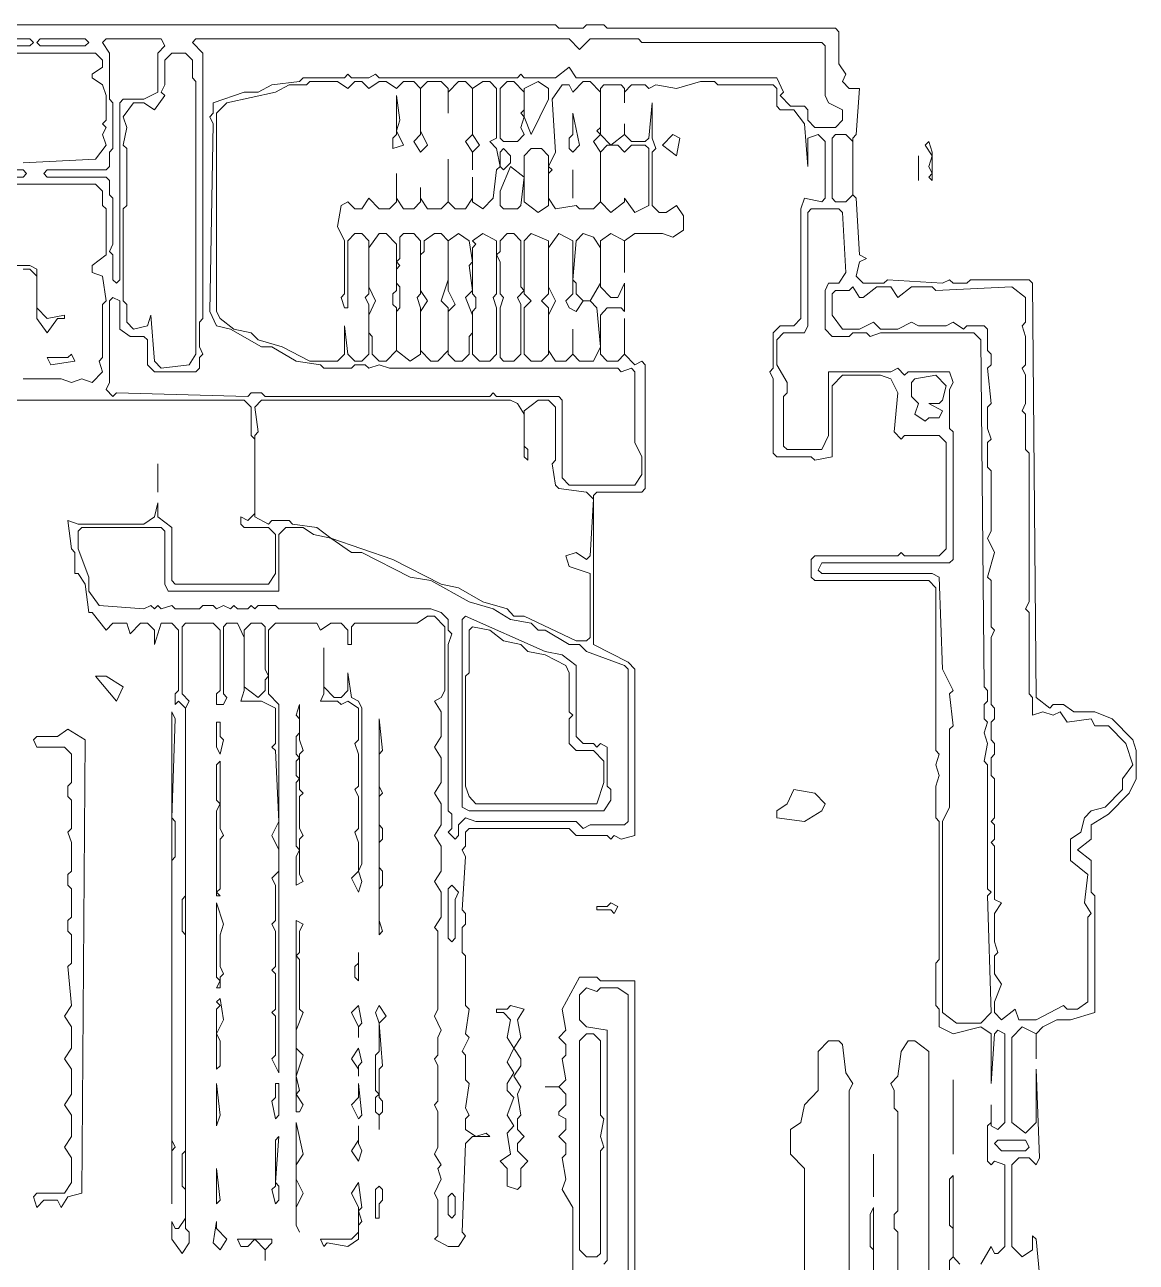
# Model space of a CAD drawing. Header units: millimetres. Extents: x -943 to 56469, y -4146 to 35647.
# Drawn here: x 43235 to 56469, y 20831 to 35563 of the extents above; entities that cross this region are included whole.
import ezdxf

# ---------------------------------------------------------------- set-up
doc = ezdxf.new("R2010")
doc.units = ezdxf.units.MM
doc.layers.add('RASTER_CONTOURS', color=7, linetype='Continuous', lineweight=18, true_color=0x50555f)

msp = doc.modelspace()

# ---------------------------------------------------------------- linework, layer by layer
at = {"layer": 'RASTER_CONTOURS'}
for points in [[(55317, 20683), (55276, 21105), (55235, 21147), (55235, 20978), (55111, 20894), (54988, 21020), (54988, 21990), (55070, 22074), (55193, 22074), (55276, 21990), (55317, 22074), (55276, 23128), (55276, 22496), (55152, 22369), (54988, 22496), (54988, 23507), (55111, 23634), (55276, 23549), (55276, 23254), (55276, 23549), (55358, 23634), (55523, 23718), (55687, 23718), (55975, 23802), (55975, 25193), (55934, 25235), (55934, 25615), (55770, 25741), (55934, 25868), (55934, 26036), (56140, 26163), (56387, 26416), (56469, 26584), (56469, 26922), (56428, 27048), (56181, 27301), (55975, 27385), (55728, 27385), (55605, 27470), (55481, 27470), (55440, 27427), (55276, 27554), (55235, 32486), (55193, 32528), (54494, 32528), (54452, 32486), (54288, 32486), (54247, 32528), (54164, 32486), (53506, 32528), (53464, 32486), (53217, 32486), (53135, 32570), (53176, 32739), (53259, 32781), (53176, 32823), (53135, 33497), (53094, 33540), (53094, 34214), (53135, 34256), (53176, 34804), (53053, 34804), (52970, 34888), (53012, 34973), (52929, 35099), (52929, 35479), (52888, 35521), (50171, 35521), (50130, 35563), (49924, 35563), (49883, 35521), (49595, 35521), (49554, 35563), (37863, 35563)], [(42062, 35226), (44079, 35226), (44161, 35141), (44161, 35057), (44038, 34973), (44038, 34931), (44161, 34846), (44203, 34720), (44203, 34425), (44161, 34383), (44203, 34340), (44161, 34256), (44203, 34130), (44079, 33961), (43215, 33919)], [(41527, 31095), (45849, 31095), (45931, 31010), (45931, 30673), (45973, 30631), (45973, 29746), (45890, 29662), (45808, 29704), (45808, 29619), (45849, 29577), (46137, 29577), (46220, 29493), (46220, 29029), (46137, 28903), (45026, 28903), (44985, 28945), (44985, 29577), (44820, 29704), (44820, 29872), (44779, 29704), (44655, 29619), (43873, 29619), (43750, 29662), (43791, 29324), (43832, 29282), (43832, 29029), (43873, 29029), (43956, 28903), (43997, 28566), (44038, 28566), (44203, 28355), (44285, 28439), (44450, 28439), (44491, 28313), (44614, 28439), (44697, 28439), (44779, 28355), (44779, 28186), (44861, 28439), (44985, 28439), (45067, 28355), (45067, 27638), (45026, 27596), (45026, 27470), (45067, 27512), (45149, 27427), (45149, 25193), (45108, 25151), (45108, 24772), (45149, 24730), (45149, 22158), (45108, 22116), (45108, 21737), (45149, 21695), (45149, 21357), (45067, 21231), (45026, 21231), (44985, 21315), (44985, 21105), (45108, 20936), (45191, 21062), (45191, 21189), (45149, 21231), (45149, 27427), (45191, 27512), (45108, 27596), (45108, 28397), (45149, 28439), (45479, 28439), (45561, 28355), (45561, 27638), (45520, 27596), (45520, 27470), (45602, 27470), (45643, 27554), (45602, 27596), (45602, 28397), (45643, 28439), (45767, 28439), (45849, 28270), (45849, 27638), (45808, 27512), (46055, 27512), (46220, 27427), (46220, 27006), (46178, 26964), (46220, 26922), (46261, 26079), (46178, 25910), (46261, 25741), (46261, 25488), (46178, 25404), (46220, 25320), (46220, 24898), (46178, 24856), (46220, 24772), (46220, 24350), (46178, 24308), (46220, 24266), (46220, 23844), (46178, 23802), (46220, 23760), (46220, 23296), (46178, 23254), (46261, 23086), (46261, 27470), (46137, 27596), (46137, 28355), (46220, 28439), (46714, 28439), (46755, 28355), (46878, 28439), (47002, 28439), (47084, 28355), (47084, 28186), (47125, 28186), (47125, 28397), (47166, 28439), (47907, 28439), (48031, 28523), (48113, 28523), (48237, 28397), (48237, 27638), (48195, 27554), (48113, 27512), (48195, 27385), (48195, 27090), (48113, 26964), (48195, 26837), (48195, 26542), (48113, 26416), (48195, 26289), (48195, 26036), (48113, 25910), (48195, 25783), (48195, 25488), (48113, 25362), (48195, 25235), (48195, 24940), (48113, 24814), (48154, 24772), (48154, 23844), (48113, 23760), (48195, 23592), (48154, 23507), (48154, 23296), (48113, 23254), (48154, 23170), (48154, 22748), (48113, 22706), (48154, 22622), (48154, 22201), (48113, 22116), (48195, 21990), (48154, 21948), (48195, 21821), (48113, 21653), (48154, 21568), (48154, 21147), (48113, 21105), (48278, 21020), (48401, 21020), (48484, 21147), (48442, 21189), (48484, 22243), (48566, 22327), (48772, 22327), (48731, 22369), (48607, 22327), (48484, 22411), (48484, 22538), (48525, 22580), (48484, 22664), (48525, 22959), (48484, 23001), (48484, 23296), (48442, 23339), (48525, 23507), (48484, 23549), (48525, 23844), (48484, 23887), (48484, 24477), (48442, 24519), (48442, 24814), (48484, 24856), (48484, 24983), (48442, 25025), (48484, 25657), (48442, 25741), (48484, 25783), (48484, 25952), (48525, 25994), (49719, 25994), (49801, 25910), (50171, 25910), (50213, 25868), (50254, 25910), (50336, 25868), (50501, 25910), (50501, 27891), (50418, 27975), (50007, 28186), (50007, 29957), (50048, 29999), (50583, 29999), (50624, 30041), (50624, 31516), (50583, 31558), (50501, 31516), (50377, 31643), (50377, 32064), (50377, 31643), (50295, 31558), (50171, 31558), (50089, 31643), (50089, 32106), (50171, 32191), (50336, 32191), (50377, 32148), (50377, 32486), (50295, 32317), (50213, 32317), (50089, 32444), (50089, 32992), (50213, 33076), (50377, 32992), (50377, 32612), (50377, 32992), (50501, 33076), (50830, 33076), (50953, 33034), (51077, 33118), (51077, 33287), (50995, 33413), (50871, 33329), (50789, 33329), (50706, 33413), (50706, 34045), (50748, 34088), (50706, 34214), (50706, 34635), (50665, 34214), (50624, 34172), (50459, 34172), (50377, 34256), (50377, 34383), (50377, 34256), (50213, 34130), (50089, 34256), (50089, 34804), (50130, 34846), (50336, 34846), (50377, 34804), (50377, 34635), (50377, 34762), (50459, 34846), (50624, 34846), (50665, 34804), (50748, 34846), (50995, 34804), (51283, 34888), (51447, 34888), (51489, 34846), (52147, 34846), (52188, 34804), (52188, 34593), (52230, 34551), (52394, 34551), (52518, 34383), (52559, 33877), (52559, 34214), (52682, 34256), (52765, 34172), (52765, 33497), (52724, 33455), (52518, 33497), (52477, 33371), (52477, 32064), (52394, 31980), (52230, 31980), (52147, 31896), (52147, 31474), (52106, 31432), (52147, 31348), (52147, 30462), (52188, 30420), (52600, 30420), (52641, 30378), (52847, 30420), (52847, 31263), (52970, 31390), (53423, 31390), (53547, 31348), (53629, 31179), (53588, 30715), (53670, 30631), (53711, 30673), (54123, 30673), (54205, 30589), (54205, 29324), (54123, 29240), (53711, 29240), (53670, 29282), (53629, 29240), (52641, 29240), (52600, 29198), (52600, 28987), (52641, 28945), (54000, 28945), (54082, 28861), (54082, 26922), (54123, 26879), (54082, 26753), (54123, 26627), (54082, 26500), (54082, 26121), (54123, 26079), (54123, 24435), (54082, 24392), (54082, 23887), (54123, 23844), (54123, 23634), (54288, 23549), (54617, 23634), (54741, 23549), (54741, 22959), (54782, 23549), (54823, 23592), (54905, 23549), (54905, 22496), (54823, 22411), (54741, 22453), (54741, 22706), (54741, 22496), (54699, 22453), (54699, 22032), (54741, 21990), (54782, 22032), (54905, 21990), (54905, 21020), (54823, 20936), (54782, 20936), (54741, 21020), (54617, 20809)], [(38193, 33666), (44079, 33666), (44161, 33582), (44161, 33413), (44203, 33371), (44203, 32823), (44038, 32696), (44038, 32612), (44161, 32570), (44203, 32275), (44161, 32233), (44161, 31601), (44120, 31558), (44161, 31432), (44038, 31305), (43914, 31348), (43791, 31305), (43667, 31348), (43215, 31348)], [(43215, 32654), (43297, 32654), (43379, 32570), (43379, 32064), (43503, 31896), (43626, 32064), (43709, 32064), (43709, 32106), (43503, 32064), (43379, 32191), (43379, 32654), (43297, 32696), (42926, 32696)], [(50501, 15330), (50501, 24182), (50089, 24182), (50048, 24224), (49842, 24224), (49636, 23844), (49677, 23592), (49595, 23507), (49677, 23423), (49677, 23296), (49636, 23254), (49677, 23001), (49595, 22917), (49430, 22917), (49595, 22917), (49677, 22833), (49677, 22706), (49595, 22622), (49595, 22580), (49677, 22538), (49677, 22411), (49595, 22327), (49677, 22243), (49677, 22116), (49636, 22074), (49677, 21821), (49636, 21695), (49760, 21484), (49760, 20177)], [(50130, 20809), (50171, 20852), (50171, 23592), (49924, 23634), (49842, 23718), (49842, 24013), (49924, 24097), (50048, 24055), (50089, 24097), (50295, 24097), (50418, 24013), (50418, 11578)], [(53053, 18618), (53053, 22875), (53094, 22959), (53012, 23086), (52970, 23423), (52929, 23465), (52806, 23465), (52682, 23339), (52682, 22875), (52518, 22706), (52477, 22496), (52353, 22411), (52353, 22116), (52518, 21948), (52518, 19039)], [(54000, 18027), (54000, 23339), (53835, 23465), (53753, 23465), (53670, 23339), (53629, 23044), (53547, 22959), (53588, 22875), (53588, 22664), (53629, 22622), (53629, 21442), (53588, 21400), (53588, 21231), (53629, 21189), (53629, 18365)], [(54370, 20809), (54288, 20894), (54288, 21863), (54247, 21821), (54247, 21273), (54288, 21231), (54288, 20894), (54247, 20852), (54247, 19587)]]:
    msp.add_lwpolyline(points, dxfattribs=at)
for points in [[(42803, 35352), (42844, 35394), (43297, 35394), (43338, 35352), (43297, 35310), (42844, 35310)], [(43379, 35352), (43420, 35394), (43956, 35394), (43997, 35352), (43956, 35310), (43420, 35310)], [(44861, 35394), (44902, 35310), (44820, 35226), (44820, 34762), (44655, 34678), (44408, 34678), (44367, 34635), (44367, 32528), (44326, 32486), (44285, 32528), (44285, 32823), (44244, 32865), (44285, 32949), (44285, 33497), (44244, 33540), (44244, 33708), (44203, 33750), (43503, 33750), (43462, 33792), (43503, 33835), (44203, 33835), (44244, 33877), (44244, 34045), (44285, 34088), (44285, 34635), (44244, 34678), (44244, 35226), (44161, 35352), (44203, 35394)], [(44203, 31221), (44244, 31305), (44244, 32275), (44285, 32317), (44367, 32275), (44367, 31938), (44491, 31853), (44655, 31853), (44697, 31811), (44697, 31516), (44779, 31432), (45273, 31432), (45314, 31474), (45314, 31601), (45355, 31643), (45314, 31727), (45314, 32022), (45355, 32064), (45355, 35226), (45232, 35352), (45273, 35394), (49719, 35394), (49842, 35268), (49966, 35394), (50542, 35394), (50583, 35352), (52724, 35352), (52765, 35310), (52765, 34720), (52806, 34635), (52970, 34551), (52970, 34425), (52888, 34340), (52641, 34340), (52559, 34425), (52559, 34551), (52518, 34593), (52353, 34593), (52230, 34720), (52271, 34762), (52188, 34931), (49801, 34931), (49719, 35057), (49554, 34931), (49183, 34931), (49142, 34973), (49101, 34931), (47455, 34931), (47413, 34973), (47331, 34931), (47125, 34931), (47084, 34973), (47043, 34931), (46549, 34931), (46508, 34888), (46178, 34846), (46014, 34762), (45849, 34762), (45479, 34635), (45479, 34509), (45437, 34467), (45479, 34383), (45437, 32148), (45520, 31980), (45684, 31938), (46055, 31727), (46178, 31727), (46467, 31558), (46755, 31516), (46796, 31474), (47125, 31474), (47166, 31516), (47290, 31516), (47331, 31474), (47455, 31516), (47578, 31474), (50295, 31474), (50336, 31432), (50459, 31474), (50501, 31432), (50501, 30589), (50583, 30420), (50583, 30209), (50501, 30083), (49719, 30083), (49636, 30167), (49636, 31095), (49595, 31137), (48854, 31137), (48813, 31179), (48772, 31137), (46096, 31137), (46055, 31179), (45931, 31179), (45890, 31137), (44326, 31179), (44285, 31137)], [(45149, 35226), (45232, 35141), (45232, 34931), (45273, 34888), (45273, 31643), (45191, 31516), (44861, 31474), (44779, 31558), (44738, 32106), (44697, 31980), (44532, 31938), (44450, 32022), (44450, 32233), (44408, 32275), (44408, 33371), (44450, 33413), (44450, 34088), (44408, 34130), (44450, 34340), (44408, 34467), (44532, 34635), (44655, 34635), (44779, 34551), (44902, 34720), (44861, 34762), (44902, 34846), (44902, 35141), (44985, 35226)], [(48772, 34888), (48854, 34804), (48854, 34214), (48772, 34172), (48854, 34088), (48895, 33877), (48854, 33835), (48813, 33497), (48689, 33371), (48566, 33455), (48566, 33750), (48566, 33497), (48484, 33371), (48360, 33371), (48278, 33455), (48278, 33961), (48278, 33455), (48195, 33371), (48031, 33371), (47948, 33497), (47948, 33624), (47948, 33455), (47866, 33371), (47743, 33371), (47660, 33497), (47660, 33792), (47660, 33455), (47578, 33371), (47455, 33371), (47331, 33497), (47249, 33371), (47166, 33371), (47084, 33455), (47002, 33413), (46961, 33160), (47043, 32992), (47043, 32359), (47002, 32317), (47043, 32191), (47084, 32191), (47084, 32992), (47166, 33076), (47249, 33076), (47331, 32992), (47331, 32359), (47290, 32317), (47331, 32233), (47331, 31643), (47249, 31558), (47166, 31558), (47084, 31643), (47043, 31980), (47043, 31643), (46961, 31558), (46631, 31558), (46302, 31727), (46014, 31811), (45931, 31896), (45726, 31938), (45561, 32064), (45520, 32148), (45520, 34509), (45643, 34635), (46220, 34762), (46384, 34846), (46590, 34846), (46631, 34888), (46961, 34888), (47084, 34804), (47166, 34888), (47249, 34888), (47331, 34804), (47455, 34888), (47537, 34888), (47660, 34804), (47743, 34888), (47866, 34888), (47948, 34804), (47948, 34256), (47866, 34172), (47948, 34045), (48031, 34130), (47948, 34298), (47948, 34804), (48031, 34888), (48195, 34888), (48278, 34804), (48278, 34509), (48278, 34762), (48401, 34888), (48484, 34888), (48566, 34804), (48566, 34256), (48484, 34172), (48566, 34045), (48566, 33835), (48566, 34045), (48648, 34130), (48566, 34256), (48566, 34804), (48689, 34888)], [(48978, 34888), (49060, 34888), (49183, 34762), (49183, 34551), (49142, 34509), (49183, 34467), (49142, 34340), (49183, 34256), (49101, 34172), (48936, 34172), (48895, 34214), (48895, 34804)], [(49348, 34888), (49472, 34804), (49472, 34678), (49266, 34256), (49183, 34467), (49183, 34804)], [(49966, 34888), (50089, 34762), (50089, 34340), (50048, 34298), (50089, 34256), (50007, 34172), (50089, 34045), (50089, 33455), (50007, 33371), (49842, 33371), (49801, 33413), (49554, 33371), (49472, 33497), (49472, 33792), (49513, 33835), (49472, 33877), (49554, 34045), (49513, 34678), (49636, 34846), (49719, 34846), (49760, 34762), (49883, 34888)], [(47660, 34720), (47660, 34256), (47619, 34214), (47619, 34088), (47743, 34130), (47660, 34298), (47702, 34425)], [(49760, 34509), (49760, 34256), (49719, 34214), (49719, 34088), (49760, 34045), (49842, 34130)], [(50953, 34256), (50830, 34130), (50995, 34003), (51036, 34214)], [(52888, 34256), (53012, 34256), (53094, 34172), (53094, 33540), (53012, 33455), (52888, 33455), (52847, 33497), (52847, 34214)], [(48936, 34088), (49019, 34003), (49019, 33919), (48936, 33835), (48895, 33877), (48895, 34045)], [(49266, 34088), (49389, 34088), (49472, 34003), (49472, 33413), (49348, 33329), (49183, 33455), (49183, 34003)], [(50171, 34130), (50295, 34130), (50377, 34045), (50459, 34130), (50624, 34130), (50665, 34088), (50665, 33413), (50501, 33329), (50377, 33497), (50377, 33455), (50213, 33329), (50089, 33455), (50089, 34045)], [(54000, 34172), (53958, 34130), (54041, 34003), (54000, 33877), (54041, 33792), (54000, 33750), (54041, 33708), (54041, 34045)], [(53876, 34003), (53876, 33708)], [(41856, 33792), (41897, 33835), (43215, 33835), (43256, 33792), (43215, 33750), (41897, 33750)], [(49019, 33877), (49183, 33750), (49142, 33413), (49101, 33371), (48936, 33371), (48895, 33413), (48895, 33582)], [(49760, 33835), (49760, 33497)], [(52600, 33371), (52929, 33371), (52970, 33329), (53012, 32612), (52929, 32486), (52806, 32486), (52765, 32401), (52765, 31938), (52847, 31853), (53053, 31853), (53094, 31896), (53259, 31896), (53300, 31853), (53423, 31896), (54535, 31896), (54617, 31811), (54658, 27680), (54699, 27638), (54699, 27512), (54658, 27470), (54658, 27301), (54699, 27259), (54658, 27132), (54699, 27006), (54658, 26795), (54699, 26753), (54699, 25278), (54741, 25235), (54699, 25193), (54741, 23802), (54617, 23676), (54329, 23676), (54164, 23802), (54164, 26079), (54247, 26247), (54247, 27175), (54288, 27217), (54247, 27596), (54288, 27638), (54164, 27891), (54123, 28987), (54041, 29029), (52724, 29029), (52682, 29071), (52724, 29156), (54247, 29156), (54288, 29198), (54288, 30715), (54247, 30757), (54247, 31221), (54288, 31305), (54247, 31432), (53753, 31432), (53711, 31390), (53629, 31474), (53547, 31432), (52806, 31432), (52806, 30673), (52724, 30505), (52312, 30505), (52271, 30547), (52271, 31137), (52312, 31179), (52312, 31305), (52188, 31516), (52188, 31811), (52271, 31896), (52518, 31896), (52559, 31980), (52559, 33329)], [(47455, 33076), (47537, 33076), (47660, 32949), (47660, 32401), (47619, 32359), (47619, 32233), (47660, 32191), (47660, 31685), (47537, 31558), (47455, 31558), (47372, 31643), (47372, 31853), (47331, 31896), (47331, 32106), (47413, 32275), (47331, 32444), (47331, 32907)], [(47743, 33076), (47866, 33076), (47948, 32992), (47948, 32359), (47907, 32317), (47948, 32191), (47948, 31643), (47825, 31558), (47660, 31685), (47660, 32148), (47702, 32191), (47702, 32444), (47660, 32486), (47660, 32654), (47702, 32696), (47660, 32739), (47702, 32781), (47702, 33034)], [(48113, 33076), (48195, 33076), (48278, 32992), (48278, 32528), (48195, 32275), (48278, 32191), (48278, 31685), (48154, 31558), (48072, 31558), (47948, 31685), (47948, 32148), (48031, 32275), (47948, 32401), (47948, 32823), (47990, 32865), (47990, 32992)], [(48401, 33076), (48525, 32992), (48566, 32739), (48525, 32696), (48566, 32401), (48484, 32317), (48566, 32106), (48566, 31896), (48525, 31853), (48525, 31643), (48442, 31558), (48360, 31558), (48278, 31643), (48278, 32148), (48360, 32233), (48278, 32401), (48278, 32992)], [(48689, 33076), (48854, 32992), (48854, 32359), (48813, 32317), (48854, 32191), (48854, 31643), (48772, 31558), (48648, 31558), (48566, 31643), (48566, 32148), (48607, 32191), (48607, 32317), (48566, 32359), (48566, 32907), (48607, 32949), (48566, 32992)], [(48978, 33076), (49060, 33076), (49142, 32992), (49142, 32444), (49183, 32401), (49101, 32317), (49142, 32233), (49142, 31643), (49060, 31558), (48936, 31558), (48895, 31601), (48895, 32191), (48936, 32317), (48895, 32359), (48895, 32739), (48854, 32823), (48895, 32865), (48895, 32992)], [(49266, 33076), (49472, 32992), (49472, 32359), (49389, 32275), (49472, 32191), (49472, 31643), (49389, 31558), (49266, 31558), (49183, 31643), (49183, 32191), (49266, 32275), (49183, 32359), (49183, 32992)], [(49595, 33076), (49760, 32992), (49760, 32359), (49677, 32275), (49719, 32191), (49801, 32148), (49883, 32275), (49966, 32275), (50048, 32191), (50089, 31727), (50007, 31558), (49842, 31558), (49760, 31643), (49760, 31938), (49760, 31643), (49677, 31558), (49554, 31558), (49472, 31685), (49472, 32106), (49554, 32275), (49472, 32444), (49472, 32907)], [(49883, 33076), (50007, 33034), (50089, 32907), (50089, 32486), (49966, 32275), (49883, 32275), (49801, 32359), (49801, 32486), (49760, 32528), (49801, 32992)], [(52888, 32401), (53053, 32401), (53094, 32444), (53176, 32317), (53217, 32317), (53382, 32444), (53547, 32444), (53629, 32317), (53794, 32444), (54041, 32444), (54082, 32401), (54988, 32444), (55152, 32317), (55152, 32022), (55111, 31980), (55152, 31853), (55152, 31516), (55111, 31474), (55152, 31390), (55152, 31053), (55111, 30968), (55152, 30926), (55152, 30505), (55193, 30462), (55193, 28692), (55152, 28608), (55193, 28566), (55193, 27596), (55235, 27554), (55235, 27343), (55358, 27385), (55481, 27343), (55564, 27385), (55646, 27259), (55934, 27301), (55975, 27217), (56140, 27217), (56346, 27006), (56428, 26753), (56305, 26584), (56305, 26458), (56099, 26247), (55934, 26205), (55852, 26121), (55811, 25952), (55687, 25868), (55687, 25615), (55893, 25446), (55852, 25109), (55934, 24983), (55893, 24940), (55893, 23929), (55770, 23844), (55646, 23844), (55605, 23887), (55276, 23718), (55070, 23718), (55029, 23844), (54864, 23718), (54782, 23802), (54782, 23929), (54864, 24140), (54782, 24266), (54782, 24477), (54823, 24519), (54782, 24645), (54782, 24983), (54864, 25109), (54782, 25151), (54782, 25783), (54741, 25826), (54782, 25868), (54782, 26036), (54741, 26079), (54782, 26121), (54782, 26584), (54741, 26627), (54741, 26837), (54782, 26879), (54782, 27006), (54741, 27048), (54741, 27259), (54782, 27301), (54782, 27427), (54741, 27470), (54741, 28270), (54782, 28355), (54741, 28397), (54741, 28945), (54699, 28987), (54782, 29282), (54699, 29451), (54741, 29535), (54741, 30252), (54699, 30294), (54699, 30589), (54741, 30631), (54699, 30757), (54699, 31010), (54741, 31053), (54699, 31474), (54741, 31516), (54741, 31643), (54699, 31685), (54699, 31938), (54658, 31980), (54452, 31980), (54411, 31938), (54288, 32022), (54205, 31980), (53876, 31980), (53794, 32022), (53629, 31938), (53423, 31938), (53341, 32022), (53176, 31938), (52970, 31938), (52847, 32106), (52847, 32359)], [(43832, 31558), (43791, 31643), (43750, 31601), (43503, 31601), (43544, 31516)], [(53835, 31348), (54082, 31390), (54205, 31263), (54164, 31095), (54123, 31053), (54000, 31053), (54164, 30968), (54123, 30884), (54000, 30884), (53958, 30842), (53835, 30926), (53876, 31053), (53794, 31137), (53794, 31305)], [(45973, 31010), (46055, 31095), (49019, 31095), (49101, 31053), (49183, 30926), (49183, 30420), (49225, 30378), (49225, 30505), (49183, 30547), (49183, 30968), (49348, 31095), (49472, 31095), (49554, 31010), (49554, 30378), (49513, 30336), (49554, 30083), (49595, 30041), (49924, 29999), (50007, 29914), (49966, 29240), (49924, 29198), (49801, 29282), (49677, 29240), (49719, 29114), (49966, 29029), (49966, 28270), (49924, 28228), (49801, 28228), (49183, 28523), (49060, 28523), (48978, 28608), (48689, 28692), (48401, 28861), (48195, 28903), (47619, 29198), (46878, 29451), (46714, 29577), (46425, 29619), (46384, 29662), (46178, 29662), (46137, 29619), (45973, 29704), (45973, 30673), (46014, 30715)], [(44820, 30336), (44820, 29999)], [(43873, 29535), (43914, 29577), (44861, 29577), (44902, 29535), (44902, 28903), (44944, 28818), (46261, 28818), (46261, 29493), (46343, 29577), (46549, 29577), (46672, 29493), (46878, 29451), (47125, 29282), (47249, 29282), (47825, 28987), (48072, 28945), (48525, 28692), (48813, 28608), (49019, 28481), (49266, 28439), (49348, 28355), (49430, 28355), (49719, 28186), (49842, 28186), (49924, 28102), (50377, 27933), (50418, 27891), (50418, 26079), (50377, 26036), (49966, 26036), (49883, 25994), (49801, 26079), (48607, 26079), (48484, 26121), (48401, 26036), (48401, 25910), (48360, 25868), (48278, 25952), (48319, 25994), (48319, 26163), (48278, 26205), (48278, 28186), (48319, 28313), (48278, 28355), (48278, 28481), (48195, 28566), (48072, 28608), (46261, 28608), (46220, 28650), (46014, 28650), (45973, 28608), (45931, 28650), (45890, 28608), (45767, 28608), (45726, 28650), (45684, 28608), (45602, 28650), (45520, 28608), (45479, 28650), (45355, 28650), (45314, 28608), (45026, 28608), (44985, 28650), (44861, 28608), (44820, 28650), (44779, 28608), (44738, 28650), (44655, 28608), (44120, 28650), (43997, 28818), (43997, 28987), (43873, 29324)], [(45931, 28439), (46055, 28439), (46096, 28397), (46096, 27891), (46137, 27807), (46096, 27765), (46096, 27638), (46014, 27554), (45849, 27680), (45849, 28355)], [(48484, 28523), (48442, 28481), (48442, 26247), (48525, 26205), (50130, 26205), (50213, 26331), (50213, 26458), (50171, 26500), (50171, 26964), (50089, 27006), (50048, 26964), (50007, 27006), (49883, 27006), (49801, 27090), (49801, 27933), (49636, 28060), (49430, 28102)], [(48566, 28397), (48772, 28355), (48936, 28228), (49142, 28186), (49225, 28102), (49430, 28060), (49677, 27933), (49719, 27849), (49719, 27385), (49760, 27343), (49719, 27301), (49719, 27006), (49801, 26922), (50007, 26922), (50130, 26795), (50130, 26542), (50048, 26289), (48607, 26289), (48525, 26374), (48484, 26500), (48484, 27807), (48525, 27849), (48525, 28355)], [(46796, 28144), (46796, 27596), (46755, 27512), (46961, 27512), (47002, 27470), (47084, 27512), (47208, 27427), (47208, 27048), (47166, 27006), (47208, 26879), (47208, 26500), (47166, 26458), (47208, 26374), (47208, 25994), (47166, 25952), (47208, 25826), (47208, 25488), (47125, 25404), (47208, 25235), (47249, 25362), (47208, 25488), (47249, 25573), (47249, 27427), (47208, 27512), (47125, 27554), (47084, 27849), (47084, 27638), (47002, 27554), (46919, 27554), (46796, 27680)], [(44079, 27807), (44326, 27512), (44408, 27680), (44203, 27807)], [(46508, 27470), (46467, 27343), (46508, 27301), (46508, 27132), (46467, 27090), (46467, 26879), (46508, 26837), (46467, 26795), (46467, 26627), (46508, 26584), (46467, 26542), (46467, 25783), (46508, 25741), (46467, 25657), (46467, 25320), (46549, 25362), (46508, 25446), (46508, 25868), (46549, 25910), (46508, 25994), (46508, 26374), (46549, 26416), (46508, 26458), (46508, 26879), (46549, 26922), (46508, 27048)], [(44985, 27385), (44985, 21526), (44985, 22158), (45026, 22201), (44985, 22285), (44985, 25615), (45026, 25657), (45026, 26079), (44985, 26121), (45026, 27301)], [(45520, 27259), (45520, 26964), (45561, 26879), (45602, 27048), (45561, 27090), (45561, 27259)], [(47455, 27301), (47455, 24730), (47496, 24772), (47455, 24898), (47455, 25278), (47496, 25320), (47496, 25488), (47455, 25531), (47455, 25826), (47496, 25868), (47496, 25994), (47455, 26036), (47455, 26374), (47496, 26416), (47455, 26500), (47455, 26879), (47496, 26922)], [(43750, 27175), (43626, 27090), (43379, 27090), (43338, 27048), (43379, 26964), (43709, 26964), (43791, 26879), (43791, 26542), (43750, 26500), (43750, 26374), (43791, 26331), (43791, 25994), (43750, 25952), (43791, 25826), (43791, 25488), (43750, 25446), (43750, 25320), (43791, 25278), (43791, 24940), (43750, 24898), (43750, 24772), (43791, 24730), (43791, 24392), (43750, 24350), (43791, 23887), (43709, 23760), (43791, 23634), (43791, 23381), (43709, 23254), (43791, 23128), (43791, 22833), (43709, 22706), (43791, 22580), (43791, 22327), (43709, 22201), (43791, 22074), (43791, 21779), (43709, 21653), (43379, 21653), (43338, 21610), (43379, 21484), (43462, 21568), (43626, 21568), (43667, 21484), (43750, 21610), (43914, 21653), (43956, 27048)], [(45561, 26795), (45520, 26753), (45520, 26331), (45561, 26289), (45520, 26205), (45520, 25193), (45561, 25193), (45520, 25235), (45561, 25278), (45561, 25868), (45602, 25910), (45561, 25994)], [(52188, 26121), (52518, 26079), (52724, 26205), (52765, 26289), (52641, 26416), (52394, 26458), (52312, 26289), (52188, 26205)], [(48319, 25320), (48401, 25235), (48360, 25151), (48360, 24688), (48319, 24645), (48278, 24688), (48278, 25278)], [(45520, 25109), (45520, 24224), (45561, 24182), (45520, 24097), (45561, 24097), (45561, 24224), (45602, 24266), (45561, 24350), (45561, 24730), (45602, 24856)], [(50295, 25067), (50213, 25109), (50171, 25067), (50048, 25067), (50048, 25025), (50213, 25025), (50254, 24983)], [(46467, 24898), (46467, 22622), (46508, 22622), (46549, 22706), (46467, 22833), (46508, 22875), (46467, 23044), (46549, 23296), (46467, 23381), (46467, 23592), (46549, 23802), (46508, 23844), (46508, 24435), (46467, 24477), (46508, 24519), (46508, 24772), (46549, 24856)], [(47208, 24519), (47208, 24392), (47166, 24350), (47166, 24224), (47208, 24182)], [(45561, 23971), (45520, 23929), (45561, 23887), (45520, 23844), (45520, 23128), (45561, 23170), (45561, 23465), (45520, 23549), (45602, 23718)], [(47208, 23887), (47125, 23802), (47208, 23634), (47208, 23507), (47208, 23634), (47249, 23676)], [(47455, 23887), (47413, 23802), (47455, 23676), (47455, 23339), (47413, 23296), (47413, 22875), (47455, 22833), (47413, 22791), (47413, 22622), (47455, 22580), (47455, 22411), (47455, 22580), (47496, 22622), (47496, 22748), (47455, 22791), (47455, 23128), (47496, 23170), (47455, 23676), (47537, 23760)], [(49019, 23887), (48978, 23844), (48854, 23844), (48854, 23802), (48936, 23802), (49019, 23718), (48978, 23507), (49060, 23381), (48978, 23212), (49060, 23086), (48978, 22959), (48978, 22875), (49060, 22791), (48978, 22580), (49060, 22453), (48978, 22369), (49019, 22116), (48895, 22032), (48978, 21948), (48978, 21737), (49101, 21695), (49142, 21737), (49142, 21948), (49225, 22032), (49101, 22158), (49101, 22243), (49183, 22327), (49101, 22411), (49101, 22538), (49142, 22580), (49101, 22833), (49142, 22917), (49060, 23044), (49142, 23170), (49142, 23254), (49060, 23381), (49142, 23507), (49101, 23718), (49183, 23844)], [(49924, 23549), (50007, 23549), (50089, 23465), (50089, 22580), (50130, 22538), (50089, 22327), (50130, 22201), (50089, 22158), (50089, 20936), (50048, 20894), (49924, 20894), (49842, 20978), (49842, 23465)], [(47208, 23381), (47125, 23254), (47208, 23128), (47208, 23044), (47208, 23170), (47249, 23212)], [(54288, 23001), (54288, 22116)], [(45520, 22959), (45520, 22453), (45561, 22580)], [(46261, 22959), (46220, 22959), (46220, 22791), (46178, 22748), (46220, 22538), (46261, 22580)], [(47208, 22959), (47208, 22791), (47125, 22706), (47208, 22538), (47249, 22580)], [(46467, 22496), (46467, 21273), (46508, 21189), (46467, 21273), (46467, 21484), (46549, 21653), (46467, 21821), (46467, 21990), (46549, 22116)], [(47208, 22453), (47208, 22285), (47125, 22158), (47208, 22032), (47249, 22158), (47208, 22243)], [(46261, 22327), (46220, 22285), (46220, 21737), (46178, 21695), (46220, 21526), (46261, 21568), (46261, 21737), (46220, 21779)], [(54782, 22243), (54823, 22285), (55152, 22285), (55193, 22201), (55152, 22158), (54864, 22158)], [(53341, 22116), (53341, 21610)], [(45520, 21948), (45520, 21526), (45561, 21568)], [(47208, 21779), (47125, 21653), (47208, 21484), (47208, 21189), (47125, 21105), (46755, 21105), (46796, 21020), (46837, 21062), (47084, 21020), (47208, 21105), (47208, 21273), (47249, 21315), (47208, 21442), (47249, 21484)], [(47455, 21737), (47413, 21695), (47413, 21357), (47455, 21357), (47455, 21526), (47496, 21568), (47496, 21695)], [(48319, 21653), (48360, 21610), (48360, 21400), (48319, 21357), (48278, 21400), (48278, 21610)], [(53341, 21484), (53300, 21400), (53300, 21020), (53341, 20978), (53341, 20599), (53300, 20557), (53300, 20388), (53341, 20346), (53341, 19671), (53300, 19629), (53341, 19081)], [(45520, 21315), (45479, 21062), (45561, 20978), (45643, 21105), (45520, 21231)], [(45767, 21105), (45808, 21020), (45890, 21020), (45973, 21105), (46096, 20978), (46096, 20852), (46096, 20978), (46178, 21062), (46178, 21105)]]:
    msp.add_lwpolyline(points, close=True, dxfattribs=at)

doc.saveas('drawing.dxf')
